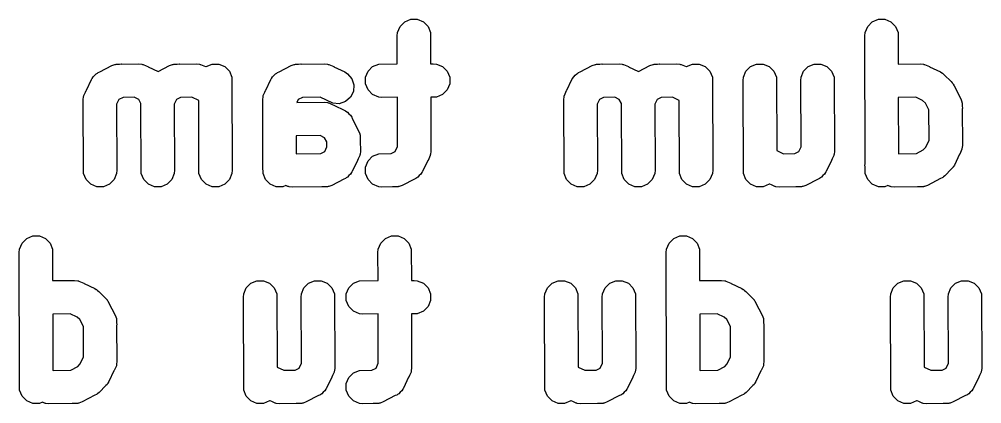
# Model space of a CAD drawing. Extents: x 102.5 to 131.8, y -83.5 to -80.6.
# Drawn here: x 109.58 to 116.73, y -83.49 to -80.63 of the extents above; entities that cross this region are included whole.
import ezdxf

# ---------------------------------------------------------------- set-up
doc = ezdxf.new("R2010")
doc.units = 0
doc.layers.add('BLACK', color=7, linetype='CONTINUOUS')

msp = doc.modelspace()

# ---------------------------------------------------------------- linework, layer by layer
at = {"layer": 'BLACK', "linetype": 'CONTINUOUS'}
for p, q in [((112.440265, -80.650741), (112.485325, -80.632077)), ((112.485325, -80.632077), (112.534097, -80.632077)), ((112.534097, -80.632077), (112.579157, -80.650741)), ((115.916456, -80.650741), (115.961516, -80.632077)), ((115.961516, -80.632077), (116.010288, -80.632077)), ((116.010288, -80.632077), (116.055348, -80.650741)), ((112.387113, -80.730289), (112.405777, -80.685229)), ((112.405777, -80.685229), (112.440265, -80.650741)), ((112.579157, -80.650741), (112.613645, -80.685229)), ((112.613645, -80.685229), (112.632309, -80.730289)), ((115.863304, -80.730289), (115.881968, -80.685229)), ((115.881968, -80.685229), (115.916456, -80.650741)), ((116.055348, -80.650741), (116.089836, -80.685229)), ((116.089836, -80.685229), (116.1085, -80.730289)), ((112.384711, -80.754675), (112.387113, -80.730289)), ((112.385282, -80.964591), (112.384711, -80.754675)), ((112.632309, -80.730289), (112.632943, -80.963124)), ((115.860902, -80.754675), (115.863304, -80.730289)), ((115.86313, -81.705136), (115.860902, -80.754675)), ((116.1085, -80.730289), (116.109049, -80.964825)), ((110.173346, -81.02328), (110.263334, -80.976204)), ((110.263334, -80.976204), (110.286219, -80.967447)), ((110.286219, -80.967447), (110.290699, -80.967128)), ((110.290699, -80.967128), (110.294849, -80.96541)), ((110.294849, -80.96541), (110.319961, -80.965049)), ((110.319961, -80.965049), (110.334869, -80.96399)), ((110.334869, -80.96399), (110.337299, -80.9648)), ((110.337299, -80.9648), (110.462092, -80.963008)), ((110.462092, -80.963008), (110.486478, -80.96541)), ((110.486478, -80.96541), (110.490626, -80.967128)), ((110.490626, -80.967128), (110.495108, -80.967447)), ((110.495108, -80.967447), (110.519489, -80.979083)), ((110.519489, -80.979083), (110.531538, -80.984074)), ((110.531538, -80.984074), (110.532991, -80.985527)), ((110.532991, -80.985527), (110.606773, -81.020741)), ((110.606773, -81.020741), (110.691904, -80.976205)), ((110.691904, -80.976205), (110.71479, -80.967447)), ((110.71479, -80.967447), (110.71927, -80.967128)), ((110.71927, -80.967128), (110.72342, -80.96541)), ((110.72342, -80.96541), (110.748531, -80.965049)), ((110.748531, -80.965049), (110.763439, -80.96399)), ((110.763439, -80.96399), (110.76587, -80.9648)), ((110.76587, -80.9648), (110.890663, -80.963008)), ((110.890663, -80.963008), (110.915049, -80.96541)), ((110.915049, -80.96541), (110.919197, -80.967128)), ((110.919197, -80.967128), (110.923679, -80.967447)), ((110.923679, -80.967447), (110.94806, -80.979083)), ((110.94806, -80.979083), (110.960109, -80.984074)), ((110.960109, -80.984074), (110.961562, -80.985527)), ((110.961562, -80.985527), (110.962278, -80.985869)), ((110.962278, -80.985869), (110.964074, -80.984074)), ((110.964074, -80.984074), (111.009134, -80.96541)), ((111.009134, -80.96541), (111.057906, -80.96541)), ((111.057906, -80.96541), (111.102966, -80.984074)), ((111.102966, -80.984074), (111.137454, -81.018562)), ((111.506685, -81.023279), (111.596666, -80.976205)), ((111.596666, -80.976205), (111.619552, -80.967447)), ((111.619552, -80.967447), (111.624032, -80.967128)), ((111.624032, -80.967128), (111.628182, -80.96541)), ((111.628182, -80.96541), (111.651958, -80.965144)), ((111.651958, -80.965144), (111.668201, -80.96399)), ((111.668201, -80.96399), (111.671024, -80.964931)), ((111.671024, -80.964931), (111.843044, -80.963008)), ((111.843044, -80.963008), (111.86743, -80.96541)), ((111.86743, -80.96541), (111.871578, -80.967128)), ((111.871578, -80.967128), (111.87606, -80.967447)), ((111.87606, -80.967447), (111.900441, -80.979083)), ((111.900441, -80.979083), (111.91249, -80.984074)), ((111.91249, -80.984074), (111.913943, -80.985527)), ((111.913943, -80.985527), (111.994183, -81.023823)), ((112.167682, -81.018562), (112.20217, -80.984074)), ((112.20217, -80.984074), (112.24723, -80.96541)), ((112.24723, -80.96541), (112.385282, -80.964591)), ((112.632943, -80.963124), (112.652568, -80.963008)), ((112.652568, -80.963008), (112.676954, -80.96541)), ((112.676954, -80.96541), (112.722014, -80.984074)), ((112.722014, -80.984074), (112.756502, -81.018562)), ((113.744775, -81.02328), (113.834763, -80.976204)), ((113.834763, -80.976204), (113.857648, -80.967447)), ((113.857648, -80.967447), (113.862128, -80.967128)), ((113.862128, -80.967128), (113.866278, -80.96541)), ((113.866278, -80.96541), (113.89139, -80.965049)), ((113.89139, -80.965049), (113.906298, -80.96399)), ((113.906298, -80.96399), (113.908728, -80.9648)), ((113.908728, -80.9648), (114.033521, -80.963008)), ((114.033521, -80.963008), (114.057907, -80.96541)), ((114.057907, -80.96541), (114.062055, -80.967128)), ((114.062055, -80.967128), (114.066537, -80.967447)), ((114.066537, -80.967447), (114.090918, -80.979083)), ((114.090918, -80.979083), (114.102967, -80.984074)), ((114.102967, -80.984074), (114.10442, -80.985527)), ((114.10442, -80.985527), (114.178202, -81.020741)), ((114.178202, -81.020741), (114.263333, -80.976205)), ((114.263333, -80.976205), (114.286219, -80.967447)), ((114.286219, -80.967447), (114.290699, -80.967128)), ((114.290699, -80.967128), (114.294849, -80.96541)), ((114.294849, -80.96541), (114.31996, -80.965049)), ((114.31996, -80.965049), (114.334868, -80.96399)), ((114.334868, -80.96399), (114.337299, -80.9648)), ((114.337299, -80.9648), (114.462092, -80.963008)), ((114.462092, -80.963008), (114.486478, -80.96541)), ((114.486478, -80.96541), (114.490626, -80.967128)), ((114.490626, -80.967128), (114.495108, -80.967447)), ((114.495108, -80.967447), (114.519489, -80.979083)), ((114.519489, -80.979083), (114.531538, -80.984074)), ((114.531538, -80.984074), (114.532991, -80.985527)), ((114.532991, -80.985527), (114.533707, -80.985869)), ((114.533707, -80.985869), (114.535503, -80.984074)), ((114.535503, -80.984074), (114.580563, -80.96541)), ((114.580563, -80.96541), (114.629335, -80.96541)), ((114.629335, -80.96541), (114.674395, -80.984074)), ((114.674395, -80.984074), (114.708883, -81.018562)), ((114.977206, -81.018562), (115.011694, -80.984074)), ((115.011694, -80.984074), (115.056754, -80.96541)), ((115.056754, -80.96541), (115.105526, -80.96541)), ((115.105526, -80.96541), (115.150586, -80.984074)), ((115.150586, -80.984074), (115.185074, -81.018562)), ((115.405777, -81.018562), (115.440265, -80.984074)), ((115.440265, -80.984074), (115.485325, -80.96541)), ((115.485325, -80.96541), (115.534097, -80.96541)), ((115.534097, -80.96541), (115.579157, -80.984074)), ((115.579157, -80.984074), (115.613645, -81.018562)), ((116.109049, -80.964825), (116.271616, -80.963008)), ((116.271616, -80.963008), (116.296002, -80.96541)), ((116.296002, -80.96541), (116.30015, -80.967128)), ((116.30015, -80.967128), (116.304632, -80.967447)), ((116.304632, -80.967447), (116.329013, -80.979083)), ((116.329013, -80.979083), (116.341062, -80.984074)), ((116.341062, -80.984074), (116.342515, -80.985527)), ((116.342515, -80.985527), (116.422755, -81.023823)), ((110.117482, -81.071322), (110.125247, -81.058988)), ((110.125247, -81.058988), (110.137084, -81.048721)), ((110.137084, -81.048721), (110.147357, -81.036877)), ((110.147357, -81.036877), (110.155884, -81.032415)), ((110.155884, -81.032415), (110.162092, -81.027032)), ((110.162092, -81.027032), (110.173346, -81.02328)), ((111.137454, -81.018562), (111.156118, -81.063622)), ((111.450814, -81.071325), (111.458581, -81.058988)), ((111.458581, -81.058988), (111.470421, -81.048718)), ((111.470421, -81.048718), (111.480691, -81.036878)), ((111.480691, -81.036878), (111.489215, -81.032418)), ((111.489215, -81.032418), (111.495426, -81.027032)), ((111.495426, -81.027032), (111.506685, -81.023279)), ((111.994183, -81.023823), (112.014921, -81.036878)), ((112.014921, -81.036878), (112.046877, -81.073723)), ((112.149018, -81.063622), (112.167682, -81.018562)), ((112.756502, -81.018562), (112.775166, -81.063622)), ((113.688911, -81.071322), (113.696676, -81.058988)), ((113.696676, -81.058988), (113.708513, -81.048721)), ((113.708513, -81.048721), (113.718786, -81.036877)), ((113.718786, -81.036877), (113.727313, -81.032415)), ((113.727313, -81.032415), (113.733521, -81.027032)), ((113.733521, -81.027032), (113.744775, -81.02328)), ((114.708883, -81.018562), (114.727547, -81.063622)), ((114.958542, -81.063622), (114.977206, -81.018562)), ((115.185074, -81.018562), (115.203738, -81.063622)), ((115.387113, -81.063622), (115.405777, -81.018562)), ((115.613645, -81.018562), (115.632309, -81.063622)), ((116.422755, -81.023823), (116.433253, -81.030432)), ((116.433253, -81.030432), (116.4363, -81.031694)), ((116.4363, -81.031694), (116.438353, -81.033642)), ((116.438353, -81.033642), (116.443493, -81.036878)), ((116.443493, -81.036878), (116.451539, -81.046155)), ((116.451539, -81.046155), (116.502861, -81.094857)), ((110.073896, -81.159965), (110.112192, -81.079726)), ((110.112192, -81.079726), (110.114758, -81.075648)), ((110.114758, -81.075648), (110.115401, -81.073722)), ((110.115401, -81.073722), (110.117482, -81.071322)), ((111.156118, -81.063622), (111.15852, -81.754675)), ((111.40723, -81.159965), (111.445526, -81.079726)), ((111.445526, -81.079726), (111.448093, -81.075647)), ((111.448093, -81.075647), (111.448735, -81.073723)), ((111.448735, -81.073723), (111.450814, -81.071325)), ((112.046877, -81.073723), (112.0623, -81.119993)), ((112.0623, -81.119993), (112.058842, -81.168643)), ((112.149018, -81.112394), (112.149018, -81.063622)), ((112.167682, -81.157454), (112.149018, -81.112394)), ((112.775166, -81.112394), (112.756502, -81.157454)), ((112.775166, -81.063622), (112.775166, -81.112394)), ((113.645325, -81.159965), (113.683621, -81.079726)), ((113.683621, -81.079726), (113.686187, -81.075648)), ((113.686187, -81.075648), (113.68683, -81.073722)), ((113.68683, -81.073722), (113.688911, -81.071322)), ((114.727547, -81.063622), (114.729949, -81.754675)), ((114.95614, -81.088008), (114.958542, -81.063622)), ((114.958542, -81.779061), (114.95614, -81.088008)), ((115.203738, -81.063622), (115.205628, -81.607424)), ((115.384711, -81.088008), (115.387113, -81.063622)), ((115.386862, -81.579057), (115.384711, -81.088008)), ((115.632309, -81.063622), (115.634711, -81.611817)), ((116.502861, -81.094857), (116.51073, -81.104445)), ((116.51073, -81.104445), (116.513222, -81.106607)), ((116.513222, -81.106607), (116.514484, -81.109021)), ((116.514484, -81.109021), (116.518406, -81.113799)), ((116.518406, -81.113799), (116.523811, -81.126848)), ((116.523811, -81.126848), (116.573895, -81.222582)), ((110.051377, -81.230865), (110.053779, -81.206479)), ((110.053779, -81.206479), (110.055497, -81.20233)), ((110.055497, -81.20233), (110.055816, -81.197849)), ((110.055816, -81.197849), (110.067452, -81.173467)), ((110.067452, -81.173467), (110.072443, -81.161419)), ((110.072443, -81.161419), (110.073896, -81.159965)), ((111.384711, -81.230865), (111.387113, -81.206479)), ((111.387113, -81.206479), (111.388831, -81.20233)), ((111.388831, -81.20233), (111.38915, -81.197849)), ((111.38915, -81.197849), (111.400786, -81.173467)), ((111.400786, -81.173467), (111.405777, -81.161419)), ((111.405777, -81.161419), (111.40723, -81.159965)), ((112.058842, -81.168643), (112.037031, -81.212266)), ((112.20217, -81.191942), (112.167682, -81.157454)), ((112.24723, -81.210606), (112.20217, -81.191942)), ((112.722014, -81.191942), (112.676954, -81.210606)), ((112.756502, -81.157454), (112.722014, -81.191942)), ((113.622806, -81.230865), (113.625208, -81.206479)), ((113.625208, -81.206479), (113.626926, -81.20233)), ((113.626926, -81.20233), (113.627245, -81.197849)), ((113.627245, -81.197849), (113.638881, -81.173467)), ((113.638881, -81.173467), (113.643872, -81.161419)), ((113.643872, -81.161419), (113.645325, -81.159965)), ((110.053779, -81.779061), (110.051377, -81.230865)), ((110.315957, -81.228565), (110.299225, -81.263624)), ((110.299225, -81.263624), (110.301377, -81.754675)), ((110.346443, -81.212617), (110.315957, -81.228565)), ((110.430492, -81.21141), (110.346443, -81.212617)), ((110.464392, -81.227589), (110.430492, -81.21141)), ((110.480065, -81.257549), (110.464392, -81.227589)), ((110.482351, -81.779061), (110.480065, -81.257549)), ((110.74453, -81.228564), (110.727797, -81.263624)), ((110.727797, -81.263624), (110.729949, -81.754675)), ((110.775013, -81.212617), (110.74453, -81.228564)), ((110.859063, -81.21141), (110.775013, -81.212617)), ((110.909031, -81.235258), (110.859063, -81.21141)), ((110.910922, -81.779061), (110.909031, -81.235258)), ((111.386797, -81.707132), (111.384711, -81.230865)), ((111.649292, -81.228564), (111.638779, -81.250591)), ((111.638779, -81.250591), (111.843044, -81.248722)), ((111.679606, -81.212705), (111.649292, -81.228564)), ((111.81108, -81.211235), (111.679606, -81.212705)), ((111.905266, -81.256188), (111.81108, -81.211235)), ((111.843044, -81.248722), (111.86743, -81.251124)), ((111.86743, -81.251124), (111.871578, -81.252842)), ((111.871578, -81.252842), (111.87606, -81.253161)), ((111.87606, -81.253161), (111.900441, -81.264797)), ((111.900441, -81.264797), (111.91249, -81.269788)), ((111.953915, -81.259645), (111.905266, -81.256188)), ((111.91249, -81.269788), (111.913943, -81.271241)), ((111.913943, -81.271241), (111.994183, -81.309537)), ((112.000186, -81.244222), (111.953915, -81.259645)), ((112.037031, -81.212266), (112.000186, -81.244222)), ((112.271616, -81.213008), (112.24723, -81.210606)), ((112.385958, -81.21233), (112.271616, -81.213008)), ((112.386956, -81.57886), (112.385958, -81.21233)), ((112.676954, -81.210606), (112.633618, -81.210862)), ((112.633618, -81.210862), (112.634711, -81.611817)), ((113.625208, -81.779061), (113.622806, -81.230865)), ((113.887386, -81.228565), (113.870654, -81.263624)), ((113.870654, -81.263624), (113.872806, -81.754675)), ((113.917872, -81.212617), (113.887386, -81.228565)), ((114.001921, -81.21141), (113.917872, -81.212617)), ((114.035821, -81.227589), (114.001921, -81.21141)), ((114.051494, -81.257549), (114.035821, -81.227589)), ((114.05378, -81.779061), (114.051494, -81.257549)), ((114.315959, -81.228564), (114.299226, -81.263624)), ((114.299226, -81.263624), (114.301378, -81.754675)), ((114.346442, -81.212617), (114.315959, -81.228564)), ((114.430492, -81.21141), (114.346442, -81.212617)), ((114.48046, -81.235258), (114.430492, -81.21141)), ((114.482351, -81.779061), (114.48046, -81.235258)), ((116.239652, -81.211235), (116.109631, -81.212689)), ((116.109631, -81.212689), (116.11061, -81.630256)), ((116.290646, -81.235573), (116.239652, -81.211235)), ((116.310811, -81.25471), (116.290646, -81.235573)), ((116.3373, -81.305342), (116.310811, -81.25471)), ((116.573895, -81.222582), (116.582653, -81.245468)), ((116.582653, -81.245468), (116.582971, -81.249948)), ((116.582971, -81.249948), (116.58469, -81.254098)), ((116.58469, -81.254098), (116.584864, -81.276585)), ((116.584864, -81.276585), (116.58611, -81.294117)), ((111.994183, -81.309537), (111.998261, -81.312104)), ((111.998261, -81.312104), (112.000186, -81.312746)), ((112.000186, -81.312746), (112.002583, -81.314825)), ((112.002583, -81.314825), (112.014921, -81.322592)), ((112.014921, -81.322592), (112.02519, -81.334432)), ((112.02519, -81.334432), (112.037031, -81.344702)), ((112.037031, -81.344702), (112.04149, -81.353226)), ((116.339054, -81.531834), (116.3373, -81.305342)), ((116.58611, -81.294117), (116.585025, -81.297371)), ((116.585025, -81.297371), (116.587092, -81.564198)), ((112.04149, -81.353226), (112.046877, -81.359437)), ((112.046877, -81.359437), (112.050629, -81.370696)), ((112.050629, -81.370696), (112.097704, -81.460677)), ((112.097704, -81.460677), (112.106462, -81.483563)), ((112.106462, -81.483563), (112.10678, -81.488043)), ((112.10678, -81.488043), (112.108499, -81.492193)), ((112.108499, -81.492193), (112.109059, -81.52012)), ((111.810845, -81.496837), (111.633588, -81.498459)), ((111.633588, -81.498459), (111.634165, -81.630135)), ((111.845344, -81.513303), (111.810845, -81.496837)), ((111.861453, -81.544095), (111.845344, -81.513303)), ((111.862191, -81.580861), (111.861453, -81.544095)), ((112.109059, -81.52012), (112.109919, -81.532212)), ((112.109919, -81.532212), (112.109337, -81.533956)), ((112.109337, -81.533956), (112.110901, -81.611817)), ((116.314525, -81.583229), (116.339054, -81.531834)), ((116.587092, -81.564198), (116.58469, -81.588584)), ((111.634165, -81.630135), (111.637148, -81.631559)), ((111.637148, -81.631559), (111.816112, -81.629921)), ((111.816112, -81.629921), (111.846319, -81.614118)), ((111.846319, -81.614118), (111.862191, -81.580861)), ((112.110901, -81.611817), (112.108499, -81.636203)), ((112.20217, -81.650741), (112.24723, -81.632077)), ((112.24723, -81.632077), (112.339337, -81.630227)), ((112.339337, -81.630227), (112.370129, -81.614118)), ((112.370129, -81.614118), (112.386956, -81.57886)), ((112.634711, -81.611817), (112.632309, -81.636203)), ((115.205628, -81.607424), (115.255596, -81.631272)), ((115.255596, -81.631272), (115.339646, -81.630065)), ((115.339646, -81.630065), (115.370129, -81.614118)), ((115.370129, -81.614118), (115.386862, -81.579057)), ((115.634711, -81.611817), (115.632309, -81.636203)), ((116.11061, -81.630256), (116.113104, -81.631447)), ((116.113104, -81.631447), (116.244577, -81.629977)), ((116.244577, -81.629977), (116.295389, -81.603394)), ((116.295389, -81.603394), (116.314525, -81.583229)), ((116.564572, -81.635097), (116.526276, -81.715338)), ((116.566026, -81.633644), (116.564572, -81.635097)), ((116.571017, -81.621594), (116.566026, -81.633644)), ((116.582653, -81.597214), (116.571017, -81.621594)), ((116.582971, -81.592733), (116.582653, -81.597214)), ((116.58469, -81.588584), (116.582971, -81.592733)), ((111.385692, -81.72269), (111.386797, -81.707132)), ((112.088381, -81.682716), (112.050086, -81.762957)), ((112.089835, -81.681263), (112.088381, -81.682716)), ((112.094824, -81.669216), (112.089835, -81.681263)), ((112.106462, -81.644833), (112.094824, -81.669216)), ((112.10678, -81.640352), (112.106462, -81.644833)), ((112.108499, -81.636203), (112.10678, -81.640352)), ((112.149018, -81.730289), (112.167682, -81.685229)), ((112.167682, -81.685229), (112.20217, -81.650741)), ((112.612191, -81.682716), (112.573896, -81.762957)), ((112.613645, -81.681263), (112.612191, -81.682716)), ((112.618634, -81.669216), (112.613645, -81.681263)), ((112.630272, -81.644833), (112.618634, -81.669216)), ((112.63059, -81.640352), (112.630272, -81.644833)), ((112.632309, -81.636203), (112.63059, -81.640352)), ((115.612191, -81.682716), (115.573896, -81.762957)), ((115.613645, -81.681263), (115.612191, -81.682716)), ((115.618634, -81.669216), (115.613645, -81.681263)), ((115.630272, -81.644833), (115.618634, -81.669216)), ((115.63059, -81.640352), (115.630272, -81.644833)), ((115.632309, -81.636203), (115.63059, -81.640352)), ((115.861883, -81.72269), (115.86313, -81.705136)), ((110.301377, -81.754675), (110.298975, -81.779061)), ((110.729949, -81.754675), (110.727547, -81.779061)), ((111.15852, -81.754675), (111.156118, -81.779061)), ((111.386881, -81.726258), (111.385692, -81.72269)), ((111.387113, -81.779061), (111.386881, -81.726258)), ((112.044799, -81.771355), (112.037032, -81.783695)), ((112.046877, -81.76896), (112.044799, -81.771355)), ((112.047518, -81.767036), (112.046877, -81.76896)), ((112.050086, -81.762957), (112.047518, -81.767036)), ((112.149018, -81.779061), (112.149018, -81.730289)), ((112.568609, -81.771355), (112.560842, -81.783695)), ((112.570687, -81.76896), (112.568609, -81.771355)), ((112.571328, -81.767036), (112.570687, -81.76896)), ((112.573896, -81.762957), (112.571328, -81.767036)), ((113.872806, -81.754675), (113.870404, -81.779061)), ((114.301378, -81.754675), (114.298976, -81.779061)), ((114.729949, -81.754675), (114.727547, -81.779061)), ((115.568609, -81.771355), (115.560842, -81.783695)), ((115.570687, -81.76896), (115.568609, -81.771355)), ((115.571328, -81.767036), (115.570687, -81.76896)), ((115.573896, -81.762957), (115.571328, -81.767036)), ((115.86318, -81.726583), (115.861883, -81.72269)), ((115.863304, -81.779061), (115.86318, -81.726583)), ((116.503944, -81.744121), (116.455243, -81.795443)), ((116.513222, -81.736075), (116.503944, -81.744121)), ((116.516457, -81.730935), (116.513222, -81.736075)), ((116.518407, -81.728881), (116.516457, -81.730935)), ((116.519669, -81.725832), (116.518407, -81.728881)), ((116.526276, -81.715338), (116.519669, -81.725832)), ((110.072443, -81.824121), (110.053779, -81.779061)), ((110.106931, -81.858609), (110.072443, -81.824121)), ((110.280311, -81.824121), (110.245823, -81.858609)), ((110.298975, -81.779061), (110.280311, -81.824121)), ((110.501015, -81.824121), (110.482351, -81.779061)), ((110.535503, -81.858609), (110.501015, -81.824121)), ((110.708883, -81.824121), (110.674395, -81.858609)), ((110.727547, -81.779061), (110.708883, -81.824121)), ((110.929586, -81.824121), (110.910922, -81.779061)), ((110.964074, -81.858609), (110.929586, -81.824121)), ((111.137454, -81.824121), (111.102966, -81.858609)), ((111.156118, -81.779061), (111.137454, -81.824121)), ((111.405777, -81.824121), (111.387113, -81.779061)), ((111.440265, -81.858609), (111.405777, -81.824121)), ((111.988924, -81.819405), (111.898946, -81.866478)), ((112.000187, -81.815651), (111.988924, -81.819405)), ((112.006398, -81.810263), (112.000187, -81.815651)), ((112.014921, -81.805805), (112.006398, -81.810263)), ((112.025187, -81.793967), (112.014921, -81.805805)), ((112.037032, -81.783695), (112.025187, -81.793967)), ((112.167682, -81.824121), (112.149018, -81.779061)), ((112.20217, -81.858609), (112.167682, -81.824121)), ((112.512734, -81.819405), (112.422756, -81.866478)), ((112.523997, -81.815651), (112.512734, -81.819405)), ((112.530208, -81.810263), (112.523997, -81.815651)), ((112.538731, -81.805805), (112.530208, -81.810263)), ((112.548997, -81.793967), (112.538731, -81.805805)), ((112.560842, -81.783695), (112.548997, -81.793967)), ((113.643872, -81.824121), (113.625208, -81.779061)), ((113.67836, -81.858609), (113.643872, -81.824121)), ((113.85174, -81.824121), (113.817252, -81.858609)), ((113.870404, -81.779061), (113.85174, -81.824121)), ((114.072444, -81.824121), (114.05378, -81.779061)), ((114.106932, -81.858609), (114.072444, -81.824121)), ((114.280312, -81.824121), (114.245824, -81.858609)), ((114.298976, -81.779061), (114.280312, -81.824121)), ((114.501015, -81.824121), (114.482351, -81.779061)), ((114.535503, -81.858609), (114.501015, -81.824121)), ((114.708883, -81.824121), (114.674395, -81.858609)), ((114.727547, -81.779061), (114.708883, -81.824121)), ((114.977206, -81.824121), (114.958542, -81.779061)), ((115.011694, -81.858609), (114.977206, -81.824121)), ((115.512734, -81.819405), (115.422756, -81.866478)), ((115.523997, -81.815651), (115.512734, -81.819405)), ((115.530208, -81.810263), (115.523997, -81.815651)), ((115.538731, -81.805805), (115.530208, -81.810263)), ((115.548997, -81.793967), (115.538731, -81.805805)), ((115.560842, -81.783695), (115.548997, -81.793967)), ((115.881968, -81.824121), (115.863304, -81.779061)), ((115.916456, -81.858609), (115.881968, -81.824121)), ((116.42325, -81.816394), (116.327518, -81.866478)), ((116.436301, -81.810989), (116.42325, -81.816394)), ((116.441078, -81.807068), (116.436301, -81.810989)), ((116.443493, -81.805805), (116.441078, -81.807068)), ((116.445655, -81.803311), (116.443493, -81.805805)), ((116.455243, -81.795443), (116.445655, -81.803311)), ((110.151991, -81.877273), (110.106931, -81.858609)), ((110.200763, -81.877273), (110.151991, -81.877273)), ((110.245823, -81.858609), (110.200763, -81.877273)), ((110.580563, -81.877273), (110.535503, -81.858609)), ((110.629335, -81.877273), (110.580563, -81.877273)), ((110.674395, -81.858609), (110.629335, -81.877273)), ((111.009134, -81.877273), (110.964074, -81.858609)), ((111.057906, -81.877273), (111.009134, -81.877273)), ((111.102966, -81.858609), (111.057906, -81.877273)), ((111.485325, -81.877273), (111.440265, -81.858609)), ((111.534097, -81.877273), (111.485325, -81.877273)), ((111.556638, -81.867936), (111.534097, -81.877273)), ((111.571933, -81.875236), (111.556638, -81.867936)), ((111.576413, -81.875554), (111.571933, -81.875236)), ((111.580563, -81.877273), (111.576413, -81.875554)), ((111.604949, -81.879675), (111.580563, -81.877273)), ((111.82433, -81.877667), (111.604949, -81.879675)), ((111.82741, -81.878694), (111.82433, -81.877667)), ((111.844442, -81.877483), (111.82741, -81.878694)), ((111.86743, -81.877273), (111.844442, -81.877483)), ((111.871578, -81.875554), (111.86743, -81.877273)), ((111.87606, -81.875236), (111.871578, -81.875554)), ((111.898946, -81.866478), (111.87606, -81.875236)), ((112.24723, -81.877273), (112.20217, -81.858609)), ((112.271616, -81.879675), (112.24723, -81.877273)), ((112.349473, -81.878111), (112.271616, -81.879675)), ((112.35122, -81.878694), (112.349473, -81.878111)), ((112.363326, -81.877833), (112.35122, -81.878694)), ((112.39124, -81.877273), (112.363326, -81.877833)), ((112.395388, -81.875554), (112.39124, -81.877273)), ((112.39987, -81.875236), (112.395388, -81.875554)), ((112.422756, -81.866478), (112.39987, -81.875236)), ((113.72342, -81.877273), (113.67836, -81.858609)), ((113.772192, -81.877273), (113.72342, -81.877273)), ((113.817252, -81.858609), (113.772192, -81.877273)), ((114.151992, -81.877273), (114.106932, -81.858609)), ((114.200764, -81.877273), (114.151992, -81.877273)), ((114.245824, -81.858609), (114.200764, -81.877273)), ((114.580563, -81.877273), (114.535503, -81.858609)), ((114.629335, -81.877273), (114.580563, -81.877273)), ((114.674395, -81.858609), (114.629335, -81.877273)), ((115.056754, -81.877273), (115.011694, -81.858609)), ((115.105526, -81.877273), (115.056754, -81.877273)), ((115.150586, -81.858609), (115.105526, -81.877273)), ((115.152381, -81.856813), (115.150586, -81.858609)), ((115.153097, -81.857155), (115.152381, -81.856813)), ((115.154551, -81.858609), (115.153097, -81.857155)), ((115.1666, -81.8636), (115.154551, -81.858609)), ((115.190981, -81.875236), (115.1666, -81.8636)), ((115.195461, -81.875554), (115.190981, -81.875236)), ((115.199611, -81.877273), (115.195461, -81.875554)), ((115.223997, -81.879675), (115.199611, -81.877273)), ((115.348786, -81.877882), (115.223997, -81.879675)), ((115.35122, -81.878694), (115.348786, -81.877882)), ((115.36614, -81.877633), (115.35122, -81.878694)), ((115.39124, -81.877273), (115.36614, -81.877633)), ((115.395388, -81.875554), (115.39124, -81.877273)), ((115.39987, -81.875236), (115.395388, -81.875554)), ((115.422756, -81.866478), (115.39987, -81.875236)), ((115.961516, -81.877273), (115.916456, -81.858609)), ((116.010288, -81.877273), (115.961516, -81.877273)), ((116.032829, -81.867936), (116.010288, -81.877273)), ((116.048124, -81.875236), (116.032829, -81.867936)), ((116.052604, -81.875554), (116.048124, -81.875236)), ((116.056754, -81.877273), (116.052604, -81.875554)), ((116.08114, -81.879675), (116.056754, -81.877273)), ((116.253156, -81.877751), (116.08114, -81.879675)), ((116.255982, -81.878694), (116.253156, -81.877751)), ((116.272235, -81.877538), (116.255982, -81.878694)), ((116.296002, -81.877273), (116.272235, -81.877538)), ((116.30015, -81.875554), (116.296002, -81.877273)), ((116.304632, -81.875236), (116.30015, -81.875554)), ((116.327518, -81.866478), (116.304632, -81.875236)), ((109.596254, -82.295173), (109.630742, -82.260685)), ((109.630742, -82.260685), (109.675802, -82.242021)), ((109.675802, -82.242021), (109.724574, -82.242021)), ((109.724574, -82.242021), (109.769634, -82.260685)), ((109.769634, -82.260685), (109.804122, -82.295173)), ((112.262921, -82.295173), (112.297409, -82.260685)), ((112.297409, -82.260685), (112.342469, -82.242021)), ((112.342469, -82.242021), (112.391241, -82.242021)), ((112.391241, -82.242021), (112.436301, -82.260685)), ((112.436301, -82.260685), (112.470789, -82.295173)), ((114.405779, -82.295173), (114.440267, -82.260685)), ((114.440267, -82.260685), (114.485327, -82.242021)), ((114.485327, -82.242021), (114.534099, -82.242021)), ((114.534099, -82.242021), (114.579159, -82.260685)), ((114.579159, -82.260685), (114.613647, -82.295173)), ((109.575188, -82.364619), (109.57759, -82.340233)), ((109.57759, -82.340233), (109.596254, -82.295173)), ((109.804122, -82.295173), (109.822786, -82.340233)), ((109.822786, -82.340233), (109.823335, -82.574769)), ((112.241855, -82.364619), (112.244257, -82.340233)), ((112.244257, -82.340233), (112.262921, -82.295173)), ((112.470789, -82.295173), (112.489453, -82.340233)), ((112.489453, -82.340233), (112.490087, -82.573068)), ((114.384713, -82.364619), (114.387115, -82.340233)), ((114.387115, -82.340233), (114.405779, -82.295173)), ((114.613647, -82.295173), (114.632311, -82.340233)), ((114.632311, -82.340233), (114.63286, -82.574769)), ((109.577416, -83.31508), (109.575188, -82.364619)), ((112.242426, -82.574535), (112.241855, -82.364619)), ((114.386941, -83.31508), (114.384713, -82.364619)), ((109.823335, -82.574769), (109.985902, -82.572952)), ((109.985902, -82.572952), (110.010288, -82.575354)), ((110.010288, -82.575354), (110.014436, -82.577072)), ((110.014436, -82.577072), (110.018918, -82.577391)), ((110.018918, -82.577391), (110.043299, -82.589027)), ((110.043299, -82.589027), (110.055348, -82.594018)), ((110.055348, -82.594018), (110.056801, -82.595471)), ((110.056801, -82.595471), (110.137041, -82.633767)), ((110.137041, -82.633767), (110.147539, -82.640376)), ((111.244257, -82.673566), (111.262921, -82.628506)), ((111.262921, -82.628506), (111.297409, -82.594018)), ((111.297409, -82.594018), (111.342469, -82.575354)), ((111.342469, -82.575354), (111.391241, -82.575354)), ((111.391241, -82.575354), (111.436301, -82.594018)), ((111.436301, -82.594018), (111.470789, -82.628506)), ((111.470789, -82.628506), (111.489453, -82.673566)), ((111.672828, -82.673566), (111.691492, -82.628506)), ((111.691492, -82.628506), (111.72598, -82.594018)), ((111.72598, -82.594018), (111.77104, -82.575354)), ((111.77104, -82.575354), (111.819812, -82.575354)), ((111.819812, -82.575354), (111.864872, -82.594018)), ((111.864872, -82.594018), (111.89936, -82.628506)), ((111.89936, -82.628506), (111.918024, -82.673566)), ((112.006162, -82.673566), (112.024826, -82.628506)), ((112.024826, -82.628506), (112.059314, -82.594018)), ((112.059314, -82.594018), (112.104374, -82.575354)), ((112.104374, -82.575354), (112.242426, -82.574535)), ((112.490087, -82.573068), (112.509712, -82.572952)), ((112.509712, -82.572952), (112.534098, -82.575354)), ((112.534098, -82.575354), (112.579158, -82.594018)), ((112.579158, -82.594018), (112.613646, -82.628506)), ((112.613646, -82.628506), (112.63231, -82.673566)), ((113.482353, -82.673566), (113.501017, -82.628506)), ((113.501017, -82.628506), (113.535505, -82.594018)), ((113.535505, -82.594018), (113.580565, -82.575354)), ((113.580565, -82.575354), (113.629337, -82.575354)), ((113.629337, -82.575354), (113.674397, -82.594018)), ((113.674397, -82.594018), (113.708885, -82.628506)), ((113.708885, -82.628506), (113.727549, -82.673566)), ((113.910924, -82.673566), (113.929588, -82.628506)), ((113.929588, -82.628506), (113.964076, -82.594018)), ((113.964076, -82.594018), (114.009136, -82.575354)), ((114.009136, -82.575354), (114.057908, -82.575354)), ((114.057908, -82.575354), (114.102968, -82.594018)), ((114.102968, -82.594018), (114.137456, -82.628506)), ((114.137456, -82.628506), (114.15612, -82.673566)), ((114.63286, -82.574769), (114.795427, -82.572952)), ((114.795427, -82.572952), (114.819813, -82.575354)), ((114.819813, -82.575354), (114.823961, -82.577072)), ((114.823961, -82.577072), (114.828443, -82.577391)), ((114.828443, -82.577391), (114.852824, -82.589027)), ((114.852824, -82.589027), (114.864873, -82.594018)), ((114.864873, -82.594018), (114.866326, -82.595471)), ((114.866326, -82.595471), (114.946566, -82.633767)), ((114.946566, -82.633767), (114.957064, -82.640376)), ((116.053782, -82.673566), (116.072446, -82.628506)), ((116.072446, -82.628506), (116.106934, -82.594018)), ((116.106934, -82.594018), (116.151994, -82.575354)), ((116.151994, -82.575354), (116.200766, -82.575354)), ((116.200766, -82.575354), (116.245826, -82.594018)), ((116.245826, -82.594018), (116.280314, -82.628506)), ((116.280314, -82.628506), (116.298978, -82.673566)), ((116.482353, -82.673566), (116.501017, -82.628506)), ((116.501017, -82.628506), (116.535505, -82.594018)), ((116.535505, -82.594018), (116.580565, -82.575354)), ((116.580565, -82.575354), (116.629337, -82.575354)), ((116.629337, -82.575354), (116.674397, -82.594018)), ((116.674397, -82.594018), (116.708885, -82.628506)), ((116.708885, -82.628506), (116.727549, -82.673566)), ((110.147539, -82.640376), (110.150586, -82.641638)), ((110.150586, -82.641638), (110.152639, -82.643586)), ((110.152639, -82.643586), (110.157779, -82.646822)), ((110.157779, -82.646822), (110.165825, -82.656099)), ((110.165825, -82.656099), (110.217147, -82.704801)), ((110.217147, -82.704801), (110.225016, -82.714389)), ((111.241855, -82.697952), (111.244257, -82.673566)), ((111.244257, -83.389005), (111.241855, -82.697952)), ((111.489453, -82.673566), (111.491343, -83.217368)), ((111.670426, -82.697952), (111.672828, -82.673566)), ((111.672577, -83.189001), (111.670426, -82.697952)), ((111.918024, -82.673566), (111.920426, -83.221761)), ((112.006162, -82.722338), (112.006162, -82.673566)), ((112.63231, -82.673566), (112.63231, -82.722338)), ((113.479951, -82.697952), (113.482353, -82.673566)), ((113.482353, -83.389005), (113.479951, -82.697952)), ((113.727549, -82.673566), (113.729439, -83.217368)), ((113.908522, -82.697952), (113.910924, -82.673566)), ((113.910673, -83.189001), (113.908522, -82.697952)), ((114.15612, -82.673566), (114.158522, -83.221761)), ((114.957064, -82.640376), (114.960111, -82.641638)), ((114.960111, -82.641638), (114.962164, -82.643586)), ((114.962164, -82.643586), (114.967304, -82.646822)), ((114.967304, -82.646822), (114.97535, -82.656099)), ((114.97535, -82.656099), (115.026672, -82.704801)), ((115.026672, -82.704801), (115.034541, -82.714389)), ((116.05138, -82.697952), (116.053782, -82.673566)), ((116.053782, -83.389005), (116.05138, -82.697952)), ((116.298978, -82.673566), (116.300868, -83.217368)), ((116.479951, -82.697952), (116.482353, -82.673566)), ((116.482102, -83.189001), (116.479951, -82.697952)), ((116.727549, -82.673566), (116.729951, -83.221761)), ((110.225016, -82.714389), (110.227508, -82.716551)), ((110.227508, -82.716551), (110.22877, -82.718965)), ((110.22877, -82.718965), (110.232692, -82.723743)), ((110.232692, -82.723743), (110.238097, -82.736792)), ((110.238097, -82.736792), (110.288181, -82.832526)), ((112.024826, -82.767398), (112.006162, -82.722338)), ((112.059314, -82.801886), (112.024826, -82.767398)), ((112.613646, -82.767398), (112.579158, -82.801886)), ((112.63231, -82.722338), (112.613646, -82.767398)), ((115.034541, -82.714389), (115.037033, -82.716551)), ((115.037033, -82.716551), (115.038295, -82.718965)), ((115.038295, -82.718965), (115.042217, -82.723743)), ((115.042217, -82.723743), (115.047622, -82.736792)), ((115.047622, -82.736792), (115.097706, -82.832526)), ((109.953938, -82.821179), (109.823917, -82.822633)), ((109.823917, -82.822633), (109.824896, -83.2402)), ((110.004932, -82.845517), (109.953938, -82.821179)), ((110.025097, -82.864654), (110.004932, -82.845517)), ((110.288181, -82.832526), (110.296939, -82.855412)), ((112.104374, -82.82055), (112.059314, -82.801886)), ((112.12876, -82.822952), (112.104374, -82.82055)), ((112.243102, -82.822274), (112.12876, -82.822952)), ((112.2441, -83.188804), (112.243102, -82.822274)), ((112.534098, -82.82055), (112.490762, -82.820806)), ((112.490762, -82.820806), (112.491855, -83.221761)), ((112.579158, -82.801886), (112.534098, -82.82055)), ((114.763463, -82.821179), (114.633442, -82.822633)), ((114.633442, -82.822633), (114.634421, -83.2402)), ((114.814457, -82.845517), (114.763463, -82.821179)), ((114.834622, -82.864654), (114.814457, -82.845517)), ((115.097706, -82.832526), (115.106464, -82.855412)), ((110.051586, -82.915286), (110.025097, -82.864654)), ((110.05334, -83.141778), (110.051586, -82.915286)), ((110.296939, -82.855412), (110.297257, -82.859892)), ((110.297257, -82.859892), (110.298976, -82.864042)), ((110.298976, -82.864042), (110.29915, -82.886529)), ((110.29915, -82.886529), (110.300396, -82.904061)), ((110.300396, -82.904061), (110.299311, -82.907315)), ((110.299311, -82.907315), (110.301378, -83.174142)), ((114.861111, -82.915286), (114.834622, -82.864654)), ((114.862865, -83.141778), (114.861111, -82.915286)), ((115.106464, -82.855412), (115.106782, -82.859892)), ((115.106782, -82.859892), (115.108501, -82.864042)), ((115.108501, -82.864042), (115.108675, -82.886529)), ((115.108675, -82.886529), (115.109921, -82.904061)), ((115.109921, -82.904061), (115.108836, -82.907315)), ((115.108836, -82.907315), (115.110903, -83.174142)), ((110.009675, -83.213338), (110.028811, -83.193173)), ((110.028811, -83.193173), (110.05334, -83.141778)), ((110.296939, -83.207158), (110.285303, -83.231538)), ((110.297257, -83.202677), (110.296939, -83.207158)), ((110.298976, -83.198528), (110.297257, -83.202677)), ((110.301378, -83.174142), (110.298976, -83.198528)), ((111.655844, -83.224062), (111.672577, -83.189001)), ((112.227273, -83.224062), (112.2441, -83.188804)), ((113.89394, -83.224062), (113.910673, -83.189001)), ((114.8192, -83.213338), (114.838336, -83.193173)), ((114.838336, -83.193173), (114.862865, -83.141778)), ((115.106464, -83.207158), (115.094828, -83.231538)), ((115.106782, -83.202677), (115.106464, -83.207158)), ((115.108501, -83.198528), (115.106782, -83.202677)), ((115.110903, -83.174142), (115.108501, -83.198528)), ((116.465369, -83.224062), (116.482102, -83.189001)), ((109.824896, -83.2402), (109.82739, -83.241391)), ((109.82739, -83.241391), (109.958863, -83.239921)), ((109.958863, -83.239921), (110.009675, -83.213338)), ((110.278858, -83.245041), (110.240562, -83.325282)), ((110.280312, -83.243588), (110.278858, -83.245041)), ((110.285303, -83.231538), (110.280312, -83.243588)), ((111.491343, -83.217368), (111.541311, -83.241216)), ((111.541311, -83.241216), (111.625361, -83.240009)), ((111.625361, -83.240009), (111.655844, -83.224062)), ((111.904349, -83.27916), (111.89936, -83.291207)), ((111.915987, -83.254777), (111.904349, -83.27916)), ((111.916305, -83.250296), (111.915987, -83.254777)), ((111.918024, -83.246147), (111.916305, -83.250296)), ((111.920426, -83.221761), (111.918024, -83.246147)), ((112.024826, -83.295173), (112.059314, -83.260685)), ((112.059314, -83.260685), (112.104374, -83.242021)), ((112.104374, -83.242021), (112.196481, -83.240171)), ((112.196481, -83.240171), (112.227273, -83.224062)), ((112.475778, -83.27916), (112.470789, -83.291207)), ((112.487416, -83.254777), (112.475778, -83.27916)), ((112.487734, -83.250296), (112.487416, -83.254777)), ((112.489453, -83.246147), (112.487734, -83.250296)), ((112.491855, -83.221761), (112.489453, -83.246147)), ((113.729439, -83.217368), (113.779407, -83.241216)), ((113.779407, -83.241216), (113.863457, -83.240009)), ((113.863457, -83.240009), (113.89394, -83.224062)), ((114.142445, -83.27916), (114.137456, -83.291207)), ((114.154083, -83.254777), (114.142445, -83.27916)), ((114.154401, -83.250296), (114.154083, -83.254777)), ((114.15612, -83.246147), (114.154401, -83.250296)), ((114.158522, -83.221761), (114.15612, -83.246147)), ((114.634421, -83.2402), (114.636915, -83.241391)), ((114.636915, -83.241391), (114.768388, -83.239921)), ((114.768388, -83.239921), (114.8192, -83.213338)), ((115.088383, -83.245041), (115.050087, -83.325282)), ((115.089837, -83.243588), (115.088383, -83.245041)), ((115.094828, -83.231538), (115.089837, -83.243588)), ((116.300868, -83.217368), (116.350836, -83.241216)), ((116.350836, -83.241216), (116.434886, -83.240009)), ((116.434886, -83.240009), (116.465369, -83.224062)), ((116.713874, -83.27916), (116.708885, -83.291207)), ((116.725512, -83.254777), (116.713874, -83.27916)), ((116.72583, -83.250296), (116.725512, -83.254777)), ((116.727549, -83.246147), (116.72583, -83.250296)), ((116.729951, -83.221761), (116.727549, -83.246147)), ((109.576169, -83.332634), (109.577416, -83.31508)), ((109.577466, -83.336527), (109.576169, -83.332634)), ((109.57759, -83.389005), (109.577466, -83.336527)), ((110.227508, -83.346019), (110.21823, -83.354065)), ((110.230743, -83.340879), (110.227508, -83.346019)), ((110.232693, -83.338825), (110.230743, -83.340879)), ((110.233955, -83.335776), (110.232693, -83.338825)), ((110.240562, -83.325282), (110.233955, -83.335776)), ((111.897906, -83.29266), (111.859611, -83.372901)), ((111.89936, -83.291207), (111.897906, -83.29266)), ((112.006162, -83.340233), (112.024826, -83.295173)), ((112.006162, -83.389005), (112.006162, -83.340233)), ((112.469335, -83.29266), (112.43104, -83.372901)), ((112.470789, -83.291207), (112.469335, -83.29266)), ((114.136002, -83.29266), (114.097707, -83.372901)), ((114.137456, -83.291207), (114.136002, -83.29266)), ((114.385694, -83.332634), (114.386941, -83.31508)), ((114.386991, -83.336527), (114.385694, -83.332634)), ((114.387115, -83.389005), (114.386991, -83.336527)), ((115.037033, -83.346019), (115.027755, -83.354065)), ((115.040268, -83.340879), (115.037033, -83.346019)), ((115.042218, -83.338825), (115.040268, -83.340879)), ((115.04348, -83.335776), (115.042218, -83.338825)), ((115.050087, -83.325282), (115.04348, -83.335776)), ((116.707431, -83.29266), (116.669136, -83.372901)), ((116.708885, -83.291207), (116.707431, -83.29266)), ((109.596254, -83.434065), (109.57759, -83.389005)), ((110.150587, -83.420933), (110.137536, -83.426338)), ((110.155364, -83.417012), (110.150587, -83.420933)), ((110.157779, -83.415749), (110.155364, -83.417012)), ((110.159941, -83.413255), (110.157779, -83.415749)), ((110.169529, -83.405387), (110.159941, -83.413255)), ((110.21823, -83.354065), (110.169529, -83.405387)), ((111.262921, -83.434065), (111.244257, -83.389005)), ((111.815923, -83.420207), (111.809712, -83.425595)), ((111.824446, -83.415749), (111.815923, -83.420207)), ((111.834712, -83.403911), (111.824446, -83.415749)), ((111.846557, -83.393639), (111.834712, -83.403911)), ((111.854324, -83.381299), (111.846557, -83.393639)), ((111.856402, -83.378904), (111.854324, -83.381299)), ((111.857043, -83.37698), (111.856402, -83.378904)), ((111.859611, -83.372901), (111.857043, -83.37698)), ((112.024826, -83.434065), (112.006162, -83.389005)), ((112.387352, -83.420207), (112.381141, -83.425595)), ((112.395875, -83.415749), (112.387352, -83.420207)), ((112.406141, -83.403911), (112.395875, -83.415749)), ((112.417986, -83.393639), (112.406141, -83.403911)), ((112.425753, -83.381299), (112.417986, -83.393639)), ((112.427831, -83.378904), (112.425753, -83.381299)), ((112.428472, -83.37698), (112.427831, -83.378904)), ((112.43104, -83.372901), (112.428472, -83.37698)), ((113.501017, -83.434065), (113.482353, -83.389005)), ((114.054019, -83.420207), (114.047808, -83.425595)), ((114.062542, -83.415749), (114.054019, -83.420207)), ((114.072808, -83.403911), (114.062542, -83.415749)), ((114.084653, -83.393639), (114.072808, -83.403911)), ((114.09242, -83.381299), (114.084653, -83.393639)), ((114.094498, -83.378904), (114.09242, -83.381299)), ((114.095139, -83.37698), (114.094498, -83.378904)), ((114.097707, -83.372901), (114.095139, -83.37698)), ((114.405779, -83.434065), (114.387115, -83.389005)), ((114.960112, -83.420933), (114.947061, -83.426338)), ((114.964889, -83.417012), (114.960112, -83.420933)), ((114.967304, -83.415749), (114.964889, -83.417012)), ((114.969466, -83.413255), (114.967304, -83.415749)), ((114.979054, -83.405387), (114.969466, -83.413255)), ((115.027755, -83.354065), (114.979054, -83.405387)), ((116.072446, -83.434065), (116.053782, -83.389005)), ((116.625448, -83.420207), (116.619237, -83.425595)), ((116.633971, -83.415749), (116.625448, -83.420207)), ((116.644237, -83.403911), (116.633971, -83.415749)), ((116.656082, -83.393639), (116.644237, -83.403911)), ((116.663849, -83.381299), (116.656082, -83.393639)), ((116.665927, -83.378904), (116.663849, -83.381299)), ((116.666568, -83.37698), (116.665927, -83.378904)), ((116.669136, -83.372901), (116.666568, -83.37698)), ((109.630742, -83.468553), (109.596254, -83.434065)), ((109.675802, -83.487217), (109.630742, -83.468553)), ((109.724574, -83.487217), (109.675802, -83.487217)), ((109.747115, -83.47788), (109.724574, -83.487217)), ((109.76241, -83.48518), (109.747115, -83.47788)), ((109.76689, -83.485498), (109.76241, -83.48518)), ((109.77104, -83.487217), (109.76689, -83.485498)), ((109.795426, -83.489619), (109.77104, -83.487217)), ((109.967442, -83.487695), (109.795426, -83.489619)), ((109.970268, -83.488638), (109.967442, -83.487695)), ((109.986521, -83.487482), (109.970268, -83.488638)), ((110.010288, -83.487217), (109.986521, -83.487482)), ((110.014436, -83.485498), (110.010288, -83.487217)), ((110.018918, -83.48518), (110.014436, -83.485498)), ((110.041804, -83.476422), (110.018918, -83.48518)), ((110.137536, -83.426338), (110.041804, -83.476422)), ((111.297409, -83.468553), (111.262921, -83.434065)), ((111.342469, -83.487217), (111.297409, -83.468553)), ((111.391241, -83.487217), (111.342469, -83.487217)), ((111.436301, -83.468553), (111.391241, -83.487217)), ((111.438096, -83.466757), (111.436301, -83.468553)), ((111.438812, -83.467099), (111.438096, -83.466757)), ((111.440266, -83.468553), (111.438812, -83.467099)), ((111.452315, -83.473544), (111.440266, -83.468553)), ((111.476696, -83.48518), (111.452315, -83.473544)), ((111.481176, -83.485498), (111.476696, -83.48518)), ((111.485326, -83.487217), (111.481176, -83.485498)), ((111.509712, -83.489619), (111.485326, -83.487217)), ((111.634501, -83.487826), (111.509712, -83.489619)), ((111.636935, -83.488638), (111.634501, -83.487826)), ((111.651855, -83.487577), (111.636935, -83.488638)), ((111.676955, -83.487217), (111.651855, -83.487577)), ((111.681103, -83.485498), (111.676955, -83.487217)), ((111.685585, -83.48518), (111.681103, -83.485498)), ((111.708471, -83.476422), (111.685585, -83.48518)), ((111.798449, -83.429349), (111.708471, -83.476422)), ((111.809712, -83.425595), (111.798449, -83.429349)), ((112.059314, -83.468553), (112.024826, -83.434065)), ((112.104374, -83.487217), (112.059314, -83.468553)), ((112.12876, -83.489619), (112.104374, -83.487217)), ((112.206617, -83.488055), (112.12876, -83.489619)), ((112.208364, -83.488638), (112.206617, -83.488055)), ((112.22047, -83.487777), (112.208364, -83.488638)), ((112.248384, -83.487217), (112.22047, -83.487777)), ((112.252532, -83.485498), (112.248384, -83.487217)), ((112.257014, -83.48518), (112.252532, -83.485498)), ((112.2799, -83.476422), (112.257014, -83.48518)), ((112.369878, -83.429349), (112.2799, -83.476422)), ((112.381141, -83.425595), (112.369878, -83.429349)), ((113.535505, -83.468553), (113.501017, -83.434065)), ((113.580565, -83.487217), (113.535505, -83.468553)), ((113.629337, -83.487217), (113.580565, -83.487217)), ((113.674397, -83.468553), (113.629337, -83.487217)), ((113.676192, -83.466757), (113.674397, -83.468553)), ((113.676908, -83.467099), (113.676192, -83.466757)), ((113.678362, -83.468553), (113.676908, -83.467099)), ((113.690411, -83.473544), (113.678362, -83.468553)), ((113.714792, -83.48518), (113.690411, -83.473544)), ((113.719272, -83.485498), (113.714792, -83.48518)), ((113.723422, -83.487217), (113.719272, -83.485498)), ((113.747808, -83.489619), (113.723422, -83.487217)), ((113.872597, -83.487826), (113.747808, -83.489619)), ((113.875031, -83.488638), (113.872597, -83.487826)), ((113.889951, -83.487577), (113.875031, -83.488638)), ((113.915051, -83.487217), (113.889951, -83.487577)), ((113.919199, -83.485498), (113.915051, -83.487217)), ((113.923681, -83.48518), (113.919199, -83.485498)), ((113.946567, -83.476422), (113.923681, -83.48518)), ((114.036545, -83.429349), (113.946567, -83.476422)), ((114.047808, -83.425595), (114.036545, -83.429349)), ((114.440267, -83.468553), (114.405779, -83.434065)), ((114.485327, -83.487217), (114.440267, -83.468553)), ((114.534099, -83.487217), (114.485327, -83.487217)), ((114.55664, -83.47788), (114.534099, -83.487217)), ((114.571935, -83.48518), (114.55664, -83.47788)), ((114.576415, -83.485498), (114.571935, -83.48518)), ((114.580565, -83.487217), (114.576415, -83.485498)), ((114.604951, -83.489619), (114.580565, -83.487217)), ((114.776967, -83.487695), (114.604951, -83.489619)), ((114.779793, -83.488638), (114.776967, -83.487695)), ((114.796046, -83.487482), (114.779793, -83.488638)), ((114.819813, -83.487217), (114.796046, -83.487482)), ((114.823961, -83.485498), (114.819813, -83.487217)), ((114.828443, -83.48518), (114.823961, -83.485498)), ((114.851329, -83.476422), (114.828443, -83.48518)), ((114.947061, -83.426338), (114.851329, -83.476422)), ((116.106934, -83.468553), (116.072446, -83.434065)), ((116.151994, -83.487217), (116.106934, -83.468553)), ((116.200766, -83.487217), (116.151994, -83.487217)), ((116.245826, -83.468553), (116.200766, -83.487217)), ((116.247621, -83.466757), (116.245826, -83.468553)), ((116.248337, -83.467099), (116.247621, -83.466757)), ((116.249791, -83.468553), (116.248337, -83.467099)), ((116.26184, -83.473544), (116.249791, -83.468553)), ((116.286221, -83.48518), (116.26184, -83.473544)), ((116.290701, -83.485498), (116.286221, -83.48518)), ((116.294851, -83.487217), (116.290701, -83.485498)), ((116.319237, -83.489619), (116.294851, -83.487217)), ((116.444026, -83.487826), (116.319237, -83.489619)), ((116.44646, -83.488638), (116.444026, -83.487826)), ((116.46138, -83.487577), (116.44646, -83.488638)), ((116.48648, -83.487217), (116.46138, -83.487577)), ((116.490628, -83.485498), (116.48648, -83.487217)), ((116.49511, -83.48518), (116.490628, -83.485498)), ((116.517996, -83.476422), (116.49511, -83.48518)), ((116.607974, -83.429349), (116.517996, -83.476422)), ((116.619237, -83.425595), (116.607974, -83.429349))]:
    msp.add_line(p, q, dxfattribs=at)

doc.saveas('drawing.dxf')
